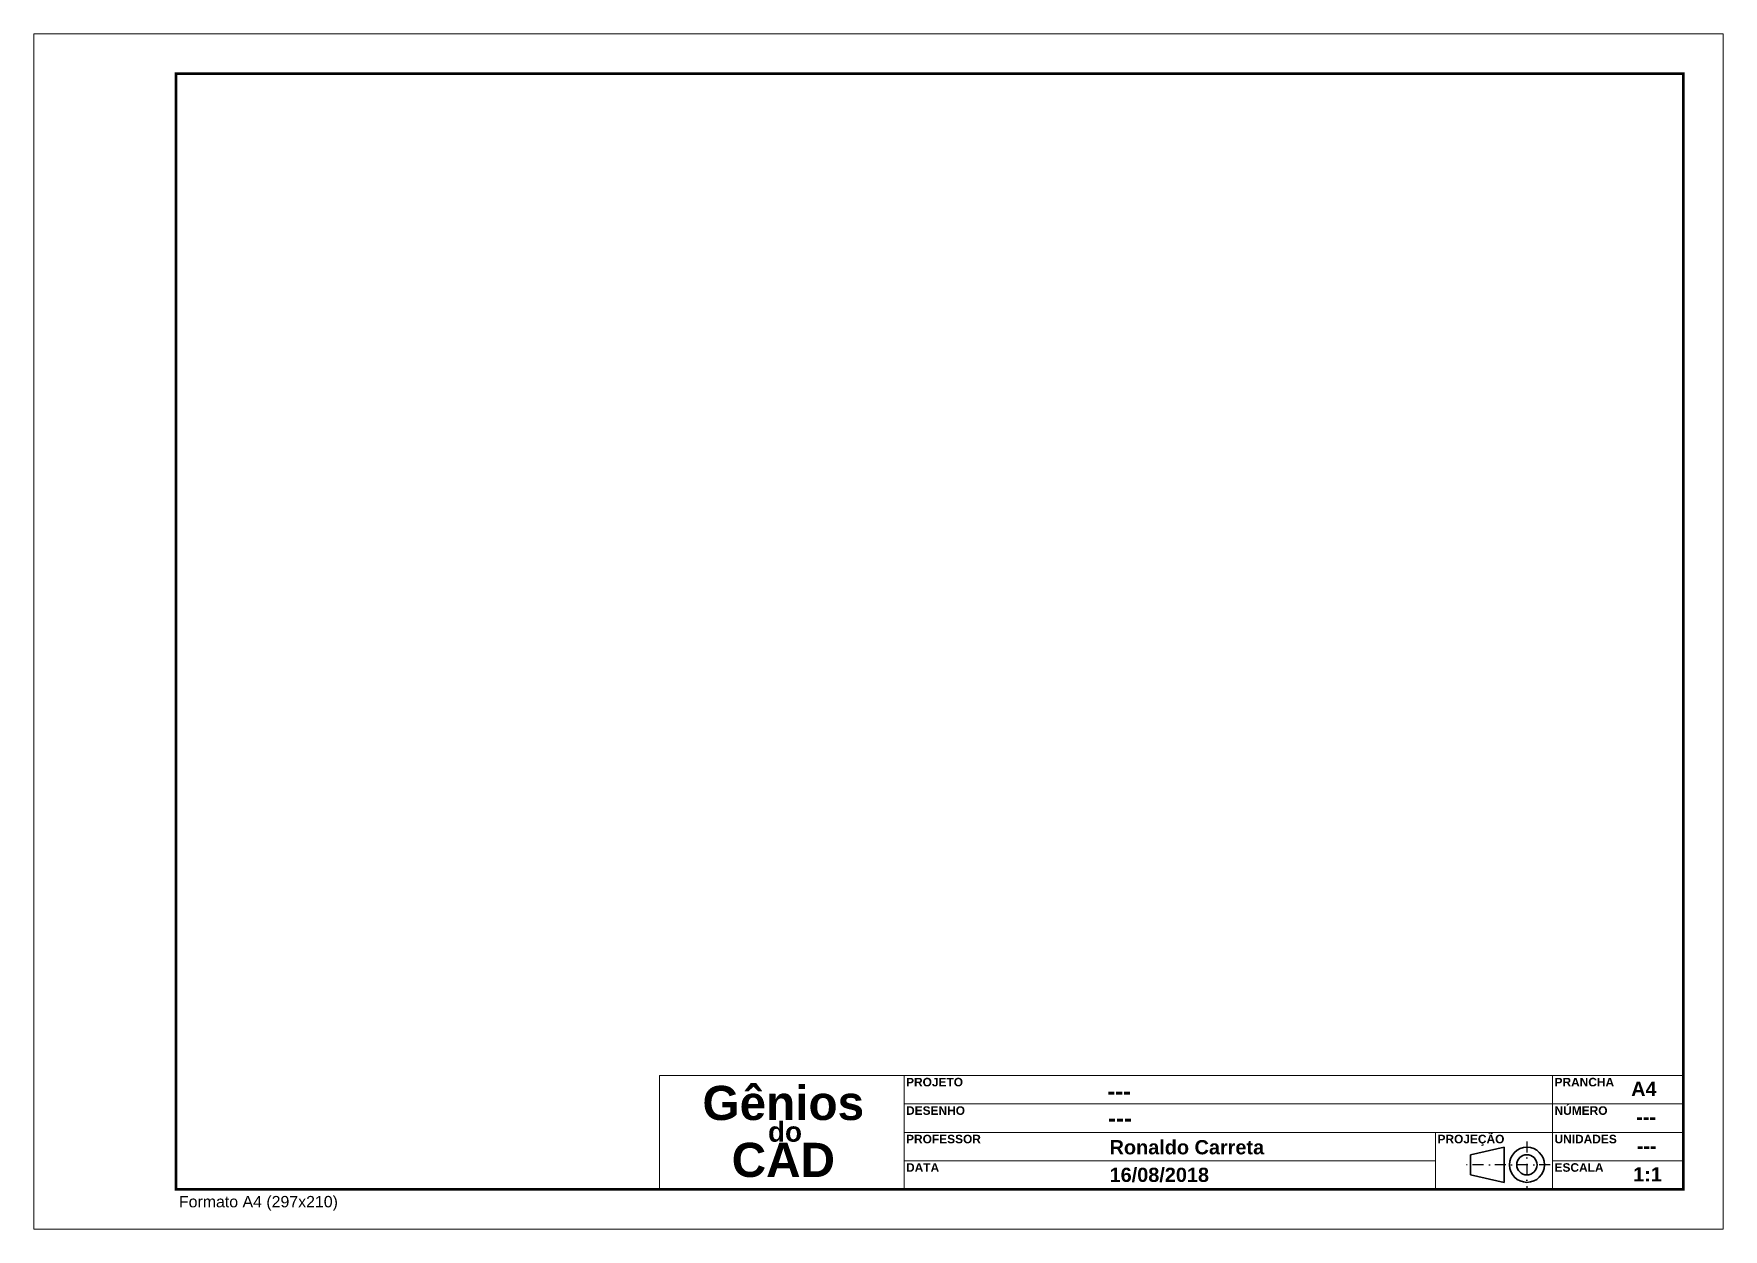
# Paper-space layout 'A4-Paisagem' of a CAD drawing. Header units: millimetres. Extents: x -13 to 284, y 3 to 213.
import ezdxf
from ezdxf.enums import TextEntityAlignment as Align

# ---------------------------------------------------------------- set-up
doc = ezdxf.new("R2010")
doc.units = ezdxf.units.MM
doc.header["$LTSCALE"] = 0.5
doc.linetypes.add('DASHDOT', pattern=[25.4, 12.7, -6.35, 0, -6.35])
doc.layers.add('contorno', color=5, linetype='Continuous', lineweight=20)
doc.layers.add('formato', color=116, linetype='Continuous', lineweight=20)
doc.layers.add('texto', color=102, linetype='Continuous')
doc.styles.get("Standard").update_dxf_attribs({"font": ''})
doc.styles.add('Texto', font='')
doc.styles.get('Standard').set_extended_font_data('Arial', bold=True)
doc.styles.get('Texto').set_extended_font_data('Arial', bold=True)

# ---------------------------------------------------------------- blocks, each defined once
blk = doc.blocks.new('legenda')
at = {"layer": 'formato'}
for p, q in [((-180, 20), (-180, 0)), ((-180, 20), (0, 20)), ((-137, 20), (-137, 0)), ((-23, 20), (-23, 0)), ((-23, 20), (0, 20)), ((0, 0), (0, 20)), ((-137, 15), (0, 15)), ((-137, 10), (-83, 10)), ((-137, 10), (0, 10)), ((-43.56, 10), (-43.56, 0)), ((-137, 5), (-43.56, 5)), ((-23, 5), (0, 5)), ((-180, 0), (0, 0))]:
    blk.add_line(p, q, dxfattribs=at)
at = {"layer": 'texto', "lineweight": 30}
for p, q in [((-37.4, 6.09), (-31.48, 7.39)), ((-37.4, 2.53), (-37.4, 6.09)), ((-31.48, 7.39), (-31.48, 1.22)), ((-31.48, 1.22), (-37.4, 2.53))]:
    blk.add_line(p, q, dxfattribs=at)
at = {"layer": 'texto', "linetype": 'DASHDOT', "ltscale": 0.3}
for p, q in [((-27.51, 8.39), (-27.51, 0.22)), ((-23.42, 4.31), (-38.4, 4.31))]:
    blk.add_line(p, q, dxfattribs=at)
at = {"layer": 'texto', "lineweight": 30}
for radius in [3.08, 1.78]:
    blk.add_circle((-27.51, 4.31), radius, dxfattribs=at)
at = {"layer": 'texto', "attachment_point": 1}
for s, width, insert, char_height in [('\\pi7.69649;Gênios \\P\\pi12.82678;CAD', 42.9987, (-180.13, 18.18), 6), ('\\pi7.24132;do ', 20.0812, (-168.16, 11.87), 3.5)]:
    blk.add_mtext_dynamic_manual_height_columns(s, width=width, gutter_width=17.5, heights=[0], dxfattribs=dict(at, insert=insert, char_height=char_height))
at = {"layer": 'texto', "char_height": 1.5, "attachment_point": 1, "style": 'Texto'}
for s, insert in [('PROJETO', (-136.65, 19.59)), ('PRANCHA', (-22.65, 19.59)), ('NÚMERO', (-22.65, 14.59)), ('DESENHO', (-136.65, 14.59)), ('PROFESSOR', (-136.65, 9.59)), ('PROJEÇÃO', (-43.22, 9.59)), ('UNIDADES', (-22.65, 9.59)), ('DATA', (-136.65, 4.59)), ('ESCALA', (-22.65, 4.59))]:
    blk.add_mtext_dynamic_manual_height_columns(s, width=88, gutter_width=12.5, heights=[0], dxfattribs=dict(at, insert=insert))
at = {"layer": 'texto'}
for tag, height, p in [('NOME.PROJETO', 3, (-121.28, 17.26)), ('NOME.DESENHO', 3, (-121.13, 12.51)), ('RONALDO.CARRETA', 2.5, (-120.87, 7.4)), ('DD/MM/AAAA', 2.5, (-120.87, 2.54))]:
    blk.add_attdef(tag, text='', height=height, dxfattribs=at).set_placement(p, align=Align.MIDDLE_LEFT)
for tag, p in [('A4', (-6.94, 17.65)), ('N.DES', (-6.56, 12.72)), ('MM', (-6.45, 7.63)), ('1:1', (-6.31, 2.63))]:
    blk.add_attdef(tag, text='', height=2.5, dxfattribs=at).set_placement(p, align=Align.MIDDLE_CENTER)

psp = doc.layouts.new('A4-Paisagem')

# ---------------------------------------------------------------- linework, layer by layer
at = {"layer": 'formato'}
for p, q in [((284.04, 212.67), (-12.96, 212.67)), ((-12.96, 212.67), (-12.96, 2.67)), ((284.04, 2.67), (284.04, 212.67)), ((-12.96, 2.67), (284.04, 2.67))]:
    psp.add_line(p, q, dxfattribs=at)
at = {"layer": 'formato', "const_width": 0.5}
psp.add_lwpolyline([(277.04, 9.67), (277.04, 205.67), (12.04, 205.67), (12.04, 9.67)], close=True, dxfattribs=at)

# ---------------------------------------------------------------- block references
at = {"layer": 'contorno'}
ref = psp.add_blockref('legenda', (277.04, 9.67), dxfattribs=at)
ref.add_attrib('1:1', '1:1', dxfattribs={"layer": 'texto', "height": 2.5}).set_placement((270.74, 12.3), align=Align.MIDDLE_CENTER)
ref.add_attrib('MM', '---', dxfattribs={"layer": 'texto', "height": 2.5}).set_placement((270.59, 17.31), align=Align.MIDDLE_CENTER)
ref.add_attrib('N.DES', '---', dxfattribs={"layer": 'texto', "height": 2.5}).set_placement((270.48, 22.4), align=Align.MIDDLE_CENTER)
ref.add_attrib('A4', 'A4', dxfattribs={"layer": 'texto', "height": 2.5}).set_placement((270.1, 27.32), align=Align.MIDDLE_CENTER)
ref.add_attrib('DD/MM/AAAA', '16/08/2018', dxfattribs={"layer": 'texto', "height": 2.5}).set_placement((176.17, 12.22), align=Align.MIDDLE_LEFT)
ref.add_attrib('RONALDO.CARRETA', 'Ronaldo Carreta', dxfattribs={"layer": 'texto', "height": 2.5}).set_placement((176.17, 17.07), align=Align.MIDDLE_LEFT)
ref.add_attrib('NOME.DESENHO', '---', dxfattribs={"layer": 'texto', "height": 3}).set_placement((175.92, 22.19), align=Align.MIDDLE_LEFT)
ref.add_attrib('NOME.PROJETO', '---', dxfattribs={"layer": 'texto', "height": 3}).set_placement((175.76, 26.93), align=Align.MIDDLE_LEFT)

# ---------------------------------------------------------------- texts
at = {"layer": 'texto', "insert": (12.56, 8.51), "char_height": 2, "attachment_point": 1, "style": 'Texto'}
psp.add_mtext_dynamic_manual_height_columns('{\\fArial|b0|i0|c0|p34;Formato A4 (297x210)}', width=88, gutter_width=12.5, heights=[0], dxfattribs=at)

doc.saveas('drawing.dxf')
